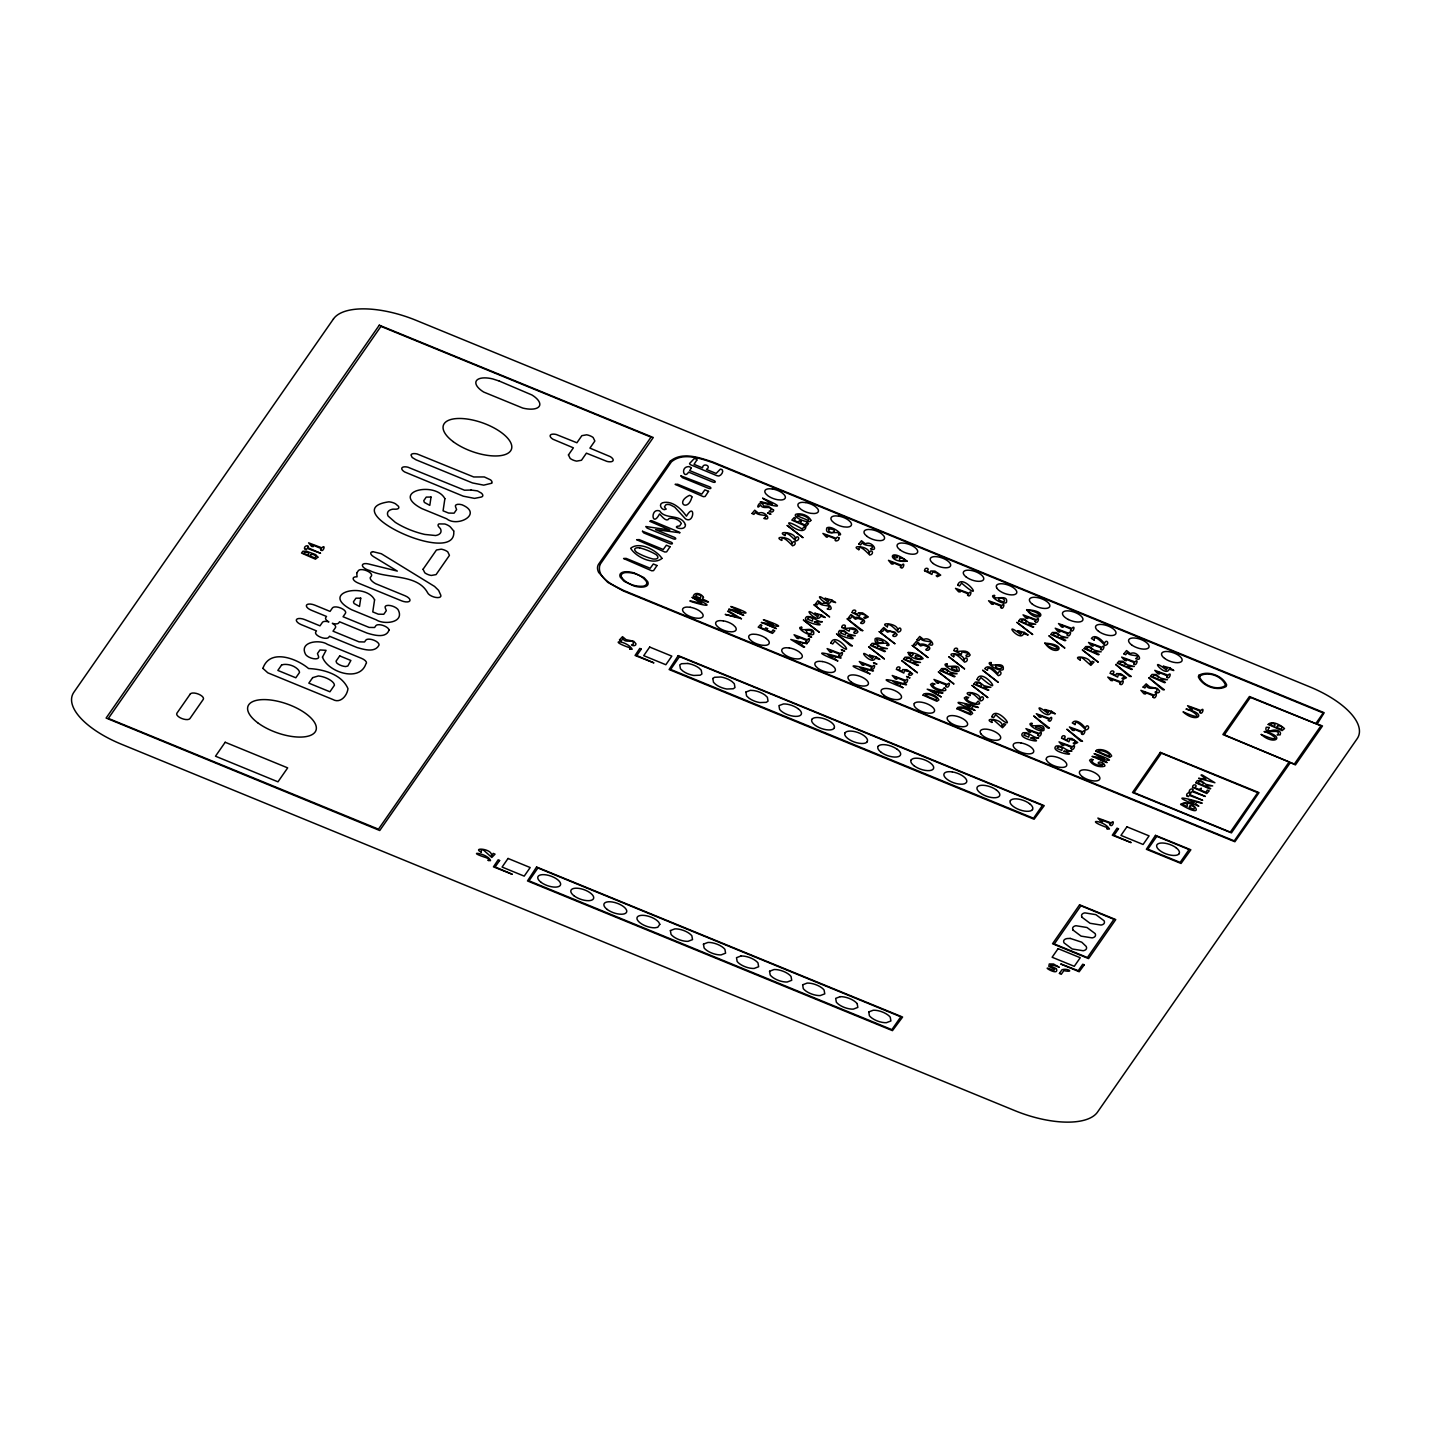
<?xml version="1.0" encoding="UTF-8"?>
<svg xmlns="http://www.w3.org/2000/svg" width="1431" height="1431" viewBox="0 0 1431 1431"><rect width="100%" height="100%" fill="white"/><g stroke="black" fill="none" stroke-linecap="round" stroke-linejoin="round"><path stroke-width="1.5" d="M741.025 955.962L736.5 957.697L737.162 961.507A12.02 5.08 19.5 0 0 754.119 968.465L758.645 966.73L757.983 962.902A12.02 5.08 19.5 0 0 741.008 955.997M840.212 996.638L835.686 998.373L836.348 1002.201A12.02 5.08 19.5 0 0 853.305 1009.141L857.831 1007.406L857.169 1003.578M1037.189 725.964L1042.394 728.093A3.578 1.52 19.5 0 1 1041.357 729.577L1036.151 727.449M687.9 663.447L681.478 663.716L679.761 664.932L680.423 668.76L682.712 670.924A12.02 5.08 19.5 0 0 693.767 675.468L700.206 675.199L701.905 673.983L701.244 670.155L698.972 667.991A12.02 5.08 19.5 0 0 687.882 663.483M633.933 572.829L643.968 577.587L647.653 581.576A14.865 6.279 19.5 0 1 641.124 587.139A14.775 6.243 19.5 0 1 634.058 586.03L624.041 581.272L620.339 577.265A14.865 6.279 19.5 0 1 626.867 571.702A14.775 6.243 19.5 0 1 634.005 572.901M900.063 549.915L897.988 547.966A10.822 4.579 19.5 0 1 901.458 542.993L904.714 543.225A10.822 4.579 19.5 0 1 914.695 547.304A10.768 4.543 19.5 0 1 914.642 554.083A10.768 4.543 19.5 0 1 900.117 549.933M866.989 536.357L864.932 534.407A10.822 4.579 19.5 0 1 868.384 529.434L871.64 529.667A10.822 4.579 19.5 0 1 881.603 533.745L883.643 535.695A10.822 4.579 19.5 0 1 880.19 540.668L876.953 540.435A10.822 4.579 19.5 0 1 866.971 536.357M766.283 638.476L768.34 640.426A10.822 4.579 19.5 0 1 764.887 645.399L761.632 645.166A10.822 4.579 19.5 0 1 751.651 641.088L749.629 639.138A10.822 4.579 19.5 0 1 753.064 634.166L756.337 634.398A10.822 4.579 19.5 0 1 766.283 638.476M1081.854 917.164L1090.028 923.281L1101.101 925.07A12.02 5.08 19.5 0 0 1104.088 920.759L1095.913 914.659L1084.841 912.871A12.02 5.08 19.5 0 0 1081.943 917.199M1072.928 930.007L1081.085 936.124L1092.175 937.895A12.02 5.08 19.5 0 0 1095.162 933.602L1086.988 927.503L1075.915 925.714A12.02 5.08 19.5 0 0 1073.017 930.043M621.626 577.444C626.349 583.955 635.221 586.799 643.038 586.209A13.434 5.688 19.5 0 0 646.365 581.415C641.66 574.886 632.77 572.042 624.971 572.633A13.434 5.688 19.5 0 0 621.609 577.426M1179.144 853.717A11.985 5.062 19.5 0 1 1171.077 855.219A11.985 5.062 19.5 0 1 1160.004 850.676A11.985 5.062 19.5 0 1 1156.999 844.684A11.985 5.062 19.5 0 1 1165.12 843.253A11.985 5.062 19.5 0 1 1176.193 847.796M1176.103 847.742A11.985 5.062 19.5 0 1 1179.055 853.735M1164.548 658.385A10.768 4.543 19.5 0 1 1161.883 653.001A10.768 4.543 19.5 0 1 1169.181 651.713A10.768 4.543 19.5 0 1 1181.201 657.741A10.768 4.543 19.5 0 1 1177.749 662.696A10.768 4.543 19.5 0 1 1164.619 658.403M1032.538 809.57A11.985 5.062 19.5 0 1 1024.453 811.073A11.985 5.062 19.5 0 1 1013.381 806.529A11.985 5.062 19.5 0 1 1010.375 800.537M1010.411 800.609A11.985 5.062 19.5 0 1 1018.496 799.106A11.985 5.062 19.5 0 1 1029.569 803.65M1029.479 803.596A11.985 5.062 19.5 0 1 1032.431 809.588M840.194 996.674A12.02 5.08 19.5 0 1 857.133 1003.632M1020.822 742.868A10.768 4.543 19.5 0 0 1013.524 744.174A10.768 4.543 19.5 0 0 1022.593 752.778A10.768 4.543 19.5 0 0 1033.737 750.792A10.768 4.543 19.5 0 0 1020.875 742.922M996.495 790.055A12.02 5.08 19.5 0 0 985.387 785.512A12.02 5.08 19.5 0 0 977.301 787.014A11.985 5.062 19.5 0 0 980.271 792.953A12.02 5.08 19.5 0 0 991.325 797.496A11.985 5.062 19.5 0 0 999.464 796.012A11.985 5.062 19.5 0 0 996.423 790.037M914.194 765.853A11.985 5.062 19.5 0 0 925.267 770.397A11.985 5.062 19.5 0 0 933.352 768.894A11.985 5.062 19.5 0 0 930.293 762.92A11.985 5.062 19.5 0 0 919.31 758.43A11.985 5.062 19.5 0 0 911.225 759.933M914.141 765.835A11.985 5.062 19.5 0 1 911.189 759.843M881.12 752.295A11.985 5.062 19.5 0 0 892.211 756.82A11.985 5.062 19.5 0 0 900.278 755.335A11.985 5.062 19.5 0 0 897.344 749.343M878.169 746.356A11.985 5.062 19.5 0 1 886.254 744.871A11.985 5.062 19.5 0 1 897.326 749.397M881.085 752.277A11.985 5.062 19.5 0 1 878.133 746.284M867.222 741.777A11.985 5.062 19.5 0 1 859.155 743.261A11.985 5.062 19.5 0 1 848.064 738.736A11.985 5.062 19.5 0 1 845.077 732.726M845.113 732.797A11.985 5.062 19.5 0 1 853.18 731.313A11.985 5.062 19.5 0 1 864.27 735.838A11.985 5.062 19.5 0 1 867.114 741.795M834.166 728.218A11.985 5.062 19.5 0 1 826.081 729.703A11.985 5.062 19.5 0 1 815.008 725.177A11.985 5.062 19.5 0 1 812.003 719.167M812.057 719.238A11.985 5.062 19.5 0 1 820.124 717.754A11.985 5.062 19.5 0 1 831.196 722.279A11.985 5.062 19.5 0 1 834.058 728.236M798.122 708.721A11.985 5.062 19.5 0 0 783.508 703.945L778.947 705.608L779.609 709.436A11.985 5.062 19.5 0 0 791.075 715.75A11.985 5.062 19.5 0 0 801.092 714.659A11.985 5.062 19.5 0 0 798.158 708.667M1035.99 727.395A3.578 1.52 19.5 0 1 1037.046 725.893M665.88 509.06C663.322 511.726 657.473 504.946 662.338 502.836C672.23 500.009 681.263 508.899 686.433 516.162C695.287 501.208 694.536 524.587 685.521 518.898L674.734 507.146L670.316 504.839A5.313 2.254 19.5 0 0 665.916 504.767L664.485 506.807L665.88 509.06M1038.602 737.806L1030.642 737.967C1049.853 744.531 1014.865 738.986 1023.129 732.726C1029.372 731.67 1032.681 738.056 1038.602 737.806M1071.712 751.06L1063.752 751.221C1082.873 757.732 1047.975 752.241 1056.239 745.962C1062.482 744.925 1065.773 751.311 1071.712 751.06M770.737 514.123L767.571 512.978L770.737 514.123M781.666 540.399C771.595 535.462 792.989 536.625 791.951 543.959C793.955 538.163 797.854 544.728 792.541 545.801C790.914 544.209 781.469 533.709 781.666 540.399M785.011 535.588C774.94 530.633 796.334 531.813 795.296 539.147C797.21 533.352 801.467 539.952 795.886 540.99C794.259 539.398 784.832 528.898 785.011 535.588M811.52 637.135L808.354 635.972L811.52 637.135M822.235 621.716L814.275 621.895C833.468 628.459 798.534 622.896 806.762 616.636C813.005 615.58 816.296 621.966 822.235 621.716M858.85 549.701C848.78 544.764 870.173 545.909 869.118 553.242C871.032 547.447 875.289 554.065 869.726 555.085C868.098 553.493 858.654 543.011 858.85 549.701M481.263 852.16C471.175 847.188 492.622 848.422 491.531 855.72L493.212 853.395L495.054 854.146L491.781 857.473L483.481 850.05A2.647 1.109 19.5 0 0 481.281 850.014L481.263 852.16M453.699 530.955C457.974 567.839 332.815 509.83 388.749 501.852A7.083 2.987 19.5 0 1 395.475 503.766L398.444 506.27A7.083 2.987 19.5 0 1 395.457 509.203L392.899 509.15A19.193 8.103 19.5 0 0 388.105 516.054L395.278 522.333A42.322 17.887 19.5 0 0 424.828 534.443L435.614 535.534A19.193 8.103 19.5 0 0 440.408 528.647L438.941 527.037A7.066 2.987 19.5 0 1 438.959 523.907L444.808 523.996A7.066 2.987 19.5 0 1 450.622 527.234L453.699 530.955M679.761 532.761L655.559 529.631L674.251 537.287A2.129 0.894 19.5 0 1 675.665 538.843A2.129 0.894 19.5 0 1 673.196 538.807L647.152 528.128L645.81 526.519L669.851 530.025L649.746 521.278L651.534 520.616L679.403 532.207A2.129 0.894 19.5 0 1 679.761 532.761M923.031 695.162L936.929 701.297L938.879 699.92C936.786 695.09 928.934 692.407 923.925 693.874L923.031 695.162M940.113 670.62L954.191 676.809L955.067 676.469L949.129 673.786L957.106 673.786L950.238 672.194L945.372 668.581L941.634 668.527L940.113 670.62M956.784 708.685L970.683 714.82L972.633 713.443C970.54 708.613 962.687 705.93 957.697 707.397L956.784 708.685M973.867 684.125L987.945 690.314L988.839 689.992L982.9 687.309L990.86 687.309L984.009 685.717L979.126 682.104L975.387 682.05L973.867 684.125M1195.708 782.721L1209.785 788.91L1210.68 788.588L1204.741 785.905L1212.701 785.905L1205.85 784.313L1200.967 780.7L1197.246 780.646L1195.708 782.721M1268.188 724.444L1282.087 730.597L1284.519 728.576C1281.085 725.338 1272.141 720.061 1268.188 724.444M841.786 627.458L849.155 631.16L849.817 628.674L854.647 629.783A2.594 1.091 19.5 0 1 855.917 631.178C850.712 632.484 856.293 635.185 857.956 631.84C854.951 624.971 847.528 629.658 843.986 627.887C848.333 625.132 841.661 623.201 841.786 627.458M852.16 612.54L859.53 616.224L860.192 613.738L865.04 614.865L866.292 616.242L863.805 617.548L864.932 618.496L868.349 616.922L862.571 612.879L858.457 612.754L857.509 614.418L854.361 612.969C858.707 610.196 852.035 608.282 852.16 612.54M1093.016 759.7L1091.62 760.845L1093.284 763.009A8.836 3.738 19.5 0 0 1099.419 765.531L1101.781 765.764L1102.836 764.243C1092.676 764.172 1101.87 758.484 1104.965 765.639L1104.589 766.247C1099.598 767.857 1091.692 765.066 1089.581 760.255L1091.298 759.038L1093.016 759.7M773.581 510.026C773.974 513.872 765.692 511.082 770.665 510.795C772.758 504.106 761.99 510.652 760.648 504.767C754.28 512.817 760.076 496.503 763.671 506.055L767.839 506.163L773.581 510.026M870.442 645.453L884.519 651.642L885.413 651.302L879.475 648.637L887.435 648.637L880.584 647.045L875.7 643.431L871.98 643.378L870.442 645.453M887.381 626.796C877.292 621.841 898.704 623.022 897.648 630.338C899.67 624.56 903.569 631.107 898.257 632.18C896.629 630.588 887.166 620.106 887.381 626.796M896.45 669.368L903.82 673.071L904.481 670.584L909.329 671.694A2.594 1.091 19.5 0 1 910.581 673.089C905.376 674.395 910.957 677.096 912.62 673.751L906.86 669.726L902.746 669.583L901.798 671.246L898.65 669.797C902.907 666.9 896.396 665.218 896.45 669.368M903.498 659.28L917.575 665.469L918.487 665.29L912.531 662.446L920.491 662.446L913.64 660.854L908.757 657.24L905.018 657.187L903.498 659.28M924.533 570.754L931.903 574.439L932.565 571.953L937.412 573.08L938.682 574.457L936.178 575.763L937.323 576.711L940.722 575.119L934.962 571.094L930.83 570.969L929.9 572.633L926.733 571.166C931.098 568.411 924.408 566.479 924.533 570.754M953.708 656.757C943.619 651.803 965.031 652.983 963.957 660.317C965.889 654.522 970.146 661.104 964.566 662.159C962.938 660.55 953.475 650.068 953.708 656.757M953.994 650.622L961.364 654.307L962.008 651.821L966.855 652.947A2.594 1.091 19.5 0 1 968.125 654.325C962.902 655.648 968.501 658.332 970.164 655.004C967.231 648.422 959.593 652.393 956.194 651.051C960.541 648.297 953.851 646.347 953.994 650.622M969.878 695.555C959.807 690.601 981.219 691.781 980.146 699.097C982.167 693.32 986.066 699.884 980.754 700.957C979.126 699.348 969.663 688.866 969.878 695.555M987.462 670.28L984.725 668.653C988.159 663.555 995.743 670.531 997.729 673.822C999.732 668.044 1003.65 674.609 998.337 675.682C996.709 674.073 987.247 663.59 987.462 670.28M991.862 722.422C981.755 717.486 1003.185 718.63 1002.111 725.964L1003.811 723.657L1005.653 724.408L1002.469 727.753L994.08 720.312A2.701 1.145 19.5 0 0 991.862 720.276L991.862 722.422M1061.569 738.181L1068.939 741.866L1069.601 739.38L1074.431 740.489L1075.701 741.884L1073.214 743.172L1074.341 744.12L1077.74 742.546L1071.98 738.521L1067.866 738.378L1066.918 740.042L1063.77 738.593C1067.991 735.82 1061.516 733.924 1061.569 738.181M1075.003 724.569L1072.266 722.941C1075.701 717.843 1083.285 724.819 1085.27 728.111C1087.184 722.333 1091.442 728.916 1085.879 729.971C1084.251 728.361 1074.788 717.879 1075.003 724.569M1080.226 660.049C1070.12 655.076 1091.585 656.292 1090.494 663.59L1092.175 661.283L1094.017 662.034L1090.833 665.379L1082.444 657.938A2.701 1.145 19.5 0 0 1080.226 657.902L1080.226 660.049M1094.125 640.068L1091.388 638.441C1094.804 633.343 1102.389 640.319 1104.374 643.61C1106.306 637.832 1110.563 644.415 1104.982 645.453C1103.355 643.861 1093.892 633.378 1094.125 640.068M1110.295 673.375L1117.665 677.078L1118.327 674.573L1123.174 675.7L1124.426 677.078L1121.94 678.383L1123.067 679.331L1126.483 677.757L1120.706 673.733L1116.591 673.59L1115.643 675.253L1112.495 673.804C1116.86 671.05 1110.17 669.118 1110.295 673.375M1180.647 804.401C1209.195 821.716 1192.041 796.673 1180.647 804.401M1192.524 787.3L1206.78 793.525L1209.213 790.842L1207.37 790.091L1205.814 792.219L1200.949 790.234L1201.307 788.213L1198.999 789.429L1194.742 787.676C1198.945 784.778 1192.417 783.168 1192.524 787.3M1198.713 778.375L1214.901 782.739L1202.183 774.958L1201.038 775.119L1205.868 779.126L1198.713 778.375M1059.012 967.159C1055.041 964.923 1043.593 963.85 1056.328 968.608C1060.103 977.999 1036.241 962.508 1053.592 970.522L1054.79 969.413L1048.816 966.301L1049.281 963.957L1053.538 964.011L1059.012 967.159M728.808 609.284L743.762 615.384L733.692 610.84C771.237 619.909 707.379 597.407 740.829 611.037L728.987 609.195M761.435 622.503L776.389 628.603L766.318 624.059C803.864 633.128 739.988 610.643 773.456 624.256L761.435 622.503M360.737 598.158L359.503 606.476L354.101 603.524L353.421 601.825L355.943 598.194L360.737 598.158M374.582 599.804L372.776 611.913L378.303 614.185L383.794 614.275L386.316 610.661L385.207 607.799A7.066 2.987 19.5 0 1 390.484 605.599A7.066 2.987 19.5 0 1 398.426 610.304C404.418 623.04 383.651 624.828 376.335 619.873L351.543 609.695C318.684 592.488 365.227 581.898 374.582 599.804M431.035 497.058L429.801 505.358L424.381 502.424L423.737 500.707L426.241 497.094L431.035 497.058M444.88 498.686L443.073 510.813L448.601 513.067L454.092 513.174L456.614 509.543L455.505 506.681A7.083 2.987 19.5 0 1 461.945 504.767C483.445 513.711 457.687 527.806 446.633 518.755L421.841 508.595C388.982 491.388 435.507 480.798 444.88 498.686M839.067 655.398C841.678 659.315 844.594 648.994 840.337 653.573L827.118 648.583L830.123 652.178L831.769 652.339L830.749 650.622L839.818 654.325L839.067 655.398M871.229 668.331C873.947 672.248 876.577 661.927 872.499 666.506L859.28 661.516L862.285 665.093L863.93 665.272L862.911 663.537L871.98 667.257L871.229 668.331M880.655 630.731L882.605 631.536L884.197 629.229L887.488 632.162L890.189 631.339L893.838 632.609A2.594 1.091 19.5 0 1 895.108 633.987C889.492 635.507 895.43 638.387 897.148 634.666L894.93 632.108L887.238 630.516L883.732 627.511L880.655 630.731M887.131 645.453C894.25 646.687 879.832 635.328 875.146 638.655C873.321 648.01 889.295 639.657 887.131 645.453M904.285 682.14C907.004 686.057 909.633 675.736 905.555 680.315L892.246 675.486L895.341 678.92L896.969 679.081L895.967 677.364L905.036 681.067L904.285 682.14M913.694 644.54L915.643 645.345L917.253 643.056L920.544 645.971L923.245 645.148L926.894 646.418A2.594 1.091 19.5 0 1 928.164 647.814C926.125 649.066 924.158 650.246 928.003 650.318C933.996 647.456 923.621 642.734 920.276 644.344L916.448 641.267L913.694 644.54M1048.351 720.348C1050.962 724.265 1053.735 713.962 1049.621 718.523L1036.294 713.693L1039.389 717.128L1041.035 717.307L1040.033 715.572L1049.084 719.292L1048.351 720.348M1070.531 630.212C1073.232 634.112 1076.04 623.827 1071.801 628.388L1058.493 623.558L1061.587 626.993L1063.233 627.154L1062.213 625.436L1071.282 629.139L1070.531 630.212M1081.442 733.602C1083.965 737.52 1087.023 727.198 1082.712 731.778L1069.404 726.948L1072.499 730.382L1074.144 730.543L1073.125 728.826L1082.194 732.547L1081.442 733.602M1133.692 663.751C1136.321 667.669 1139.076 657.348 1134.962 661.927L1121.654 657.097L1124.748 660.532L1126.394 660.693L1125.374 658.976L1134.443 662.696L1133.692 663.751M1109.919 824.739C1112.549 828.638 1115.304 818.335 1111.189 822.914L1097.881 818.067L1100.976 821.519L1102.621 821.68L1101.602 819.945L1110.671 823.666L1109.919 824.739M1166.802 677.006C1169.431 680.906 1172.186 670.602 1168.072 675.182L1154.763 670.352L1157.858 673.786L1159.504 673.947L1158.484 672.23L1167.553 675.951L1166.802 677.006M1269.279 727.467L1267.848 730.06A2.111 0.894 19.5 0 0 1270.406 731.116C1273.286 728.898 1282.534 730.204 1280.137 734.872L1277.15 734.908L1278.223 734.014C1279.725 727.681 1263.197 736.017 1266.238 727.234L1269.279 727.467M1059.423 973.42L1061.247 974.314L1063.841 970.665C1075.146 972.83 1067.562 967.857 1061.999 969.753L1059.423 973.42M900.421 567.159C903.068 571.13 905.805 560.737 901.691 565.334L888.472 560.326L891.477 563.939L893.123 564.1L892.103 562.365L901.172 566.086L900.421 567.159M917.056 639.729L918.863 640.641L920.598 638.244C921.797 643.002 936.178 639.729 928.844 644.522C937.269 648.064 930.168 635.883 923.639 639.514L919.722 636.455L917.056 639.729M957.715 585.1L959.521 585.995L961.614 583.097C988.034 606.279 962.169 571.13 957.715 585.1M945.927 686.254C948.485 690.243 951.615 679.85 947.179 684.429L933.96 679.439L936.965 683.034L938.611 683.213L937.609 681.478L946.66 685.199L945.927 686.254M967.553 595.01C970.182 598.981 972.937 588.588 968.823 593.185L955.497 588.338L958.591 591.79L960.237 591.951L959.235 590.216L968.286 593.937L967.553 595.01M977.033 679.51L978.84 680.423L980.933 677.525C1007.37 700.761 981.469 665.451 977.033 679.51M1000.591 607.388C1003.22 611.359 1005.796 600.984 1001.861 605.563L988.553 600.734L991.647 604.168L993.275 604.329L992.273 602.612L1001.342 606.315L1000.591 607.388M991.808 716.734L993.615 717.647L995.708 714.731C1021.823 737.716 996.459 702.979 991.808 716.734M1018.729 621L1032.806 627.243L1033.701 626.903L1027.762 624.22L1035.722 624.22L1028.871 622.646L1023.988 619.015L1020.249 618.979L1018.729 621M1035.078 621.537C1037.725 625.508 1040.462 615.115 1036.348 619.712L1023.04 614.865L1026.134 618.317L1027.78 618.478L1026.76 616.743L1035.829 620.464L1035.078 621.537M1050.837 634.505L1064.914 640.73L1065.791 640.39L1059.87 637.725L1067.83 637.725L1060.961 636.133L1056.096 632.52L1052.357 632.466L1050.837 634.505M1037.976 735.284C1040.641 739.255 1043.342 728.88 1039.228 733.459L1025.92 728.612L1029.014 732.064L1030.66 732.225L1029.658 730.49L1038.709 734.21L1037.976 735.284M1067.186 635.024C1069.833 638.995 1072.57 628.62 1068.456 633.2L1055.237 628.209L1058.242 631.804L1059.888 631.965L1058.868 630.248L1067.937 633.951L1067.186 635.024M1084.197 648.583L1098.275 654.808L1099.169 654.468L1093.23 651.803L1101.208 651.785L1094.339 650.211L1089.456 646.597L1085.735 646.544L1084.197 648.583M1071.068 748.538C1073.751 752.509 1076.595 742.134 1072.338 746.714L1059.029 741.866L1062.124 745.301L1063.77 745.479L1062.75 743.744L1071.819 747.465L1071.068 748.538M1100.564 649.102C1103.194 653.073 1105.948 642.68 1101.834 647.277L1088.526 642.447L1091.62 645.882L1093.248 646.043L1092.247 644.326L1101.298 648.028L1100.564 649.102M1095.806 751.203L1109.723 757.393L1111.672 755.997C1109.562 751.186 1101.727 748.502 1096.718 749.951L1095.806 751.203M1117.343 663.233L1131.42 669.475L1132.332 669.297L1126.376 666.452L1134.336 666.452L1127.485 664.86L1122.602 661.247L1118.863 661.194L1117.343 663.233M1123.872 653.842L1125.678 654.754L1127.413 652.357C1128.576 657.097 1143.011 653.878 1135.659 658.636C1144.085 662.177 1137.001 649.996 1130.454 653.627L1126.537 650.568L1123.872 653.842M1119.811 683.732C1122.476 687.703 1125.321 677.328 1121.081 681.907L1107.755 677.078L1110.85 680.512L1112.495 680.691L1111.493 678.956L1120.545 682.676L1119.811 683.732M1107.075 828.817L1109.419 829.014C1104.392 819.999 1082.015 818.604 1107.29 827.619L1107.075 828.817M1143.083 687.077L1144.889 687.989L1146.625 685.592C1148.002 691.423 1158.734 684.93 1156.659 691.602C1151.776 691.871 1159.665 694.661 1159.593 691.012L1157.357 688.454L1149.665 686.862L1146.177 683.857L1143.083 687.077M1150.452 676.487L1164.53 682.712L1165.406 682.39L1159.486 679.707L1167.446 679.707L1160.577 678.115L1155.711 674.502L1151.973 674.448L1150.452 676.487M1152.921 696.986C1155.586 700.957 1158.43 690.583 1154.191 695.162L1140.865 690.332L1143.959 693.767L1145.605 693.946L1144.603 692.21L1153.654 695.913L1152.921 696.986M1199.625 712.334C1202.255 716.305 1205.009 705.93 1200.895 710.509L1187.569 705.68L1190.664 709.114L1192.309 709.275L1191.308 707.558L1200.359 711.279L1199.625 712.334M1186.675 795.69L1188.231 796.638L1189.358 795.421L1202.666 800.305L1189.894 794.652C1192.524 791.737 1185.637 792.309 1186.675 795.69M1189.34 791.826L1190.914 792.792L1192.041 791.576L1205.349 796.459L1192.56 790.806C1195.082 787.837 1188.446 788.499 1189.34 791.826M1092.175 756.48L1107.129 762.58L1097.058 758.036C1134.819 767.213 1070.603 744.46 1104.195 758.233L1092.354 756.391M661.981 558.394C653.663 565.674 635.793 556.963 630.66 548.288C639.174 541.133 656.525 550.005 661.981 558.394M685.413 524.694C685.878 532.117 669.708 526.536 679.6 526L681.353 523.46C679.296 519.507 673.411 517.646 669.136 518.451C666.524 523.263 661.086 515.178 659.53 513.962C651.892 528.611 649.853 507.361 659.763 510.974C665.075 519.9 681.12 513.443 685.413 524.694M806.029 641.589C808.694 645.542 811.538 635.167 807.299 639.764L794.062 634.756L797.085 638.351L798.713 638.53L797.711 636.795L806.762 640.516L806.029 641.589M815.437 603.989L817.244 604.884L818.979 602.487C820.285 607.245 834.631 604.007 827.19 608.926C836.08 611.967 828.155 600.269 822.02 603.775L817.888 600.716L815.437 603.989M838.924 537.859C840.104 541.294 833.039 542.063 835.686 539.04L826.617 535.319L827.619 537.036L826.295 537.036L822.897 533.441L836.205 538.271L837.35 537.054L838.924 537.859M830.91 643.074L832.717 643.986L834.81 641.088C861.247 664.324 835.328 628.996 830.91 643.074M848.494 617.798L850.3 618.711L852.035 616.314L855.327 619.229L858.028 618.407L861.677 619.677A2.594 1.091 19.5 0 1 862.947 621.054C860.907 622.324 858.958 623.505 862.786 623.576C868.778 620.696 858.403 615.974 855.076 617.584L850.944 614.543L848.494 617.798M656.99 565.513L653.573 570.629L651.803 570.808L623.576 558.501L626.116 558.394L650.193 568.268L653.323 563.993L656.99 565.513M670.048 546.731L666.631 551.847L664.86 552.026L636.634 539.72L639.174 539.612L663.251 549.486L666.381 545.229L670.048 546.731M691.209 468.17L689.67 470.602L713.747 480.476A2.129 0.894 19.5 0 1 715.178 482.032A2.129 0.894 19.5 0 1 712.692 481.997L688.615 472.123C683.857 479.743 680.154 466.792 688.687 466.613A2.218 0.93 19.5 0 1 690.636 467.418L691.209 468.17M696.897 459.977L694.017 464.342L702.514 467.83C702.746 462.302 712.191 466.005 706.413 469.44L716.144 473.428L720.401 469.1A2.218 0.93 19.5 0 1 722.351 469.905C723.997 471.926 720.026 477.525 717.038 475.736L690.1 464.556L689.581 463.501L694.375 458.439A2.218 0.93 19.5 0 1 696.325 459.226L696.897 459.977M691.924 496.915C688.204 512.441 674.627 502.585 689.402 495.376A2.218 0.93 19.5 0 1 691.352 496.163L691.924 496.915M708.542 491.352L705.125 496.485L703.354 496.664L675.128 484.358L677.668 484.25L701.745 494.124L704.875 489.849L708.542 491.352M322.476 657.133C327.788 672.087 359.539 682.676 365.871 663.93A7.066 2.987 19.5 0 0 361.524 658.349L327.431 644.361C320.222 639.281 299.186 641.41 305.34 653.931A7.066 2.987 19.5 0 0 313.282 658.636A7.066 2.987 19.5 0 0 318.558 656.435L317.449 653.573L319.954 649.96L326.089 650.318L322.476 657.133M767.571 628.603L766.622 630.069L771.488 632.073L773.044 629.926L774.851 630.838L772.472 633.378L758.18 627.172L760.594 624.578L761.864 625.347L760.433 627.529L764.673 629.264L765.728 627.851L767.571 628.603M801.199 521.528L800.269 522.995L805.134 524.98L806.69 522.852L808.515 523.603L806.1 526.304L791.826 520.097L794.241 517.503L795.511 518.272L794.062 520.455L798.319 522.19L799.374 520.777L801.199 521.528M262.91 668.384L267.812 672.82L332.904 699.509C340.238 703.784 347.196 695.806 347.966 688.615C341.615 674.126 323.173 669.225 308.577 668.527C296.861 658.546 269.779 648.1 262.91 668.384M356.73 573.008L357.052 576.836A7.083 2.987 19.5 0 0 353.171 578.84A7.083 2.987 19.5 0 0 358.144 583.025L401.521 600.805A7.066 2.987 19.5 0 0 409.785 600.948A7.066 2.987 19.5 0 0 405.045 595.761L375.584 583.669A11.215 4.74 19.5 0 1 370.164 577.748L371.434 575.942A7.066 2.987 19.5 0 0 366.676 570.736A7.066 2.987 19.5 0 0 358.412 570.593L356.73 573.008M389.089 630.016C386.03 638.816 373.598 635.042 367.123 633.11L339.541 621.787L338.789 622.879A7.083 2.987 19.5 0 1 334.013 623.737L332.314 623.308L333.709 624.166A7.066 2.987 19.5 0 1 335.426 627.69L333.012 631.178L359.056 641.857L364.547 641.964L365.817 640.14A7.066 2.987 19.5 0 1 374.081 640.283A7.066 2.987 19.5 0 1 378.821 645.488C374.6 652.983 363.528 649.37 357.088 647.545L329.506 636.24L328.736 637.314A7.066 2.987 19.5 0 1 320.472 637.171A7.066 2.987 19.5 0 1 315.732 631.983L316.484 630.892L301.297 624.667A7.066 2.987 19.5 0 1 296.539 619.48A7.066 2.987 19.5 0 1 304.803 619.623L319.989 625.848L322.422 622.36A7.066 2.987 19.5 0 1 327.198 621.501L328.897 621.913L327.502 621.054A7.083 2.987 19.5 0 1 325.767 617.53L326.518 616.457L311.332 610.232A7.066 2.987 19.5 0 1 306.592 605.027A7.066 2.987 19.5 0 1 314.856 605.17L330.042 611.395L332.475 607.907A7.066 2.987 19.5 0 1 340.739 608.05A7.066 2.987 19.5 0 1 345.479 613.255L343.064 616.743L369.109 627.422L374.6 627.511L375.852 625.705A7.083 2.987 19.5 0 1 382.971 625.419A7.083 2.987 19.5 0 1 389.089 630.016M423.057 569.27L424.792 572.794A7.012 2.969 19.5 0 0 431.303 575.459L436.079 574.6L449.459 555.353L447.742 551.829A7.012 2.969 19.5 0 0 441.231 549.164L436.455 550.005L423.057 569.27M568.447 454.933L570.182 458.457A7.119 3.005 19.5 0 0 576.693 461.122L581.469 460.263L586.406 453.162L607.03 461.426A7.083 2.987 19.5 0 0 612.969 460.8A7.083 2.987 19.5 0 0 610.322 456.668L589.93 448.118L594.867 441.016L593.132 437.492A7.119 3.005 19.5 0 0 586.621 434.809L581.845 435.668L576.908 442.769L556.283 434.505A7.083 2.987 19.5 0 0 550.363 435.131A7.083 2.987 19.5 0 0 552.992 439.263L573.384 447.831L568.447 454.933M712.817 678.491L713.497 682.319L715.768 684.483A12.02 5.08 19.5 0 0 726.841 689.027L733.262 688.776L734.979 687.542L734.3 683.714L732.028 681.55A12.02 5.08 19.5 0 0 720.956 677.006L714.534 677.274L712.817 678.491M745.891 692.049L746.553 695.877L748.824 698.042A12.02 5.08 19.5 0 0 759.897 702.585L766.318 702.335L768.036 701.101L767.374 697.273L765.084 695.108A12.02 5.08 19.5 0 0 754.012 690.601L750.416 690.314L745.891 692.049M320.58 549.665C323.138 553.636 326.268 543.261 321.85 547.84L308.613 542.85L311.636 546.445L313.264 546.606L312.262 544.889L321.331 548.61L320.58 549.665M488.221 860.478L490.529 860.657C487.935 852.912 463.072 850.354 486.397 857.741A3.381 1.431 19.5 0 1 488.508 860.067L488.221 860.478M659.816 924.319L657.759 927.288L654.933 927.789A12.02 5.08 19.5 0 1 638.62 921.564A12.02 5.08 19.5 0 1 642.966 915.321A12.02 5.08 19.5 0 1 658.779 922.262L659.816 924.319M670.37 930.579L671.05 934.389A12.02 5.08 19.5 0 0 687.989 941.348L692.532 939.612L691.853 935.785A12.02 5.08 19.5 0 0 674.877 928.88L670.37 930.579M703.444 944.138L704.106 947.948A12.02 5.08 19.5 0 0 721.045 954.906L725.589 953.171L724.927 949.343A12.02 5.08 19.5 0 0 707.951 942.439L703.444 944.138M769.556 971.255L770.236 975.066A12.02 5.08 19.5 0 0 787.175 982.024L791.719 980.289L791.039 976.461A12.02 5.08 19.5 0 0 774.099 969.52L769.556 971.255M802.63 984.814L803.292 988.642A12.02 5.08 19.5 0 0 820.231 995.582L824.775 993.847L824.095 990.019A12.02 5.08 19.5 0 0 807.156 983.079L802.63 984.814M868.742 1011.932L869.422 1015.76A12.02 5.08 19.5 0 0 886.361 1022.7L890.905 1020.965L890.225 1017.155A12.02 5.08 19.5 0 0 873.25 1010.232L868.742 1011.932M304.553 548.663L306.109 549.611L307.254 548.395L320.562 553.278L307.772 547.644C310.402 544.71 303.533 545.283 304.553 548.663M619.516 639.89L621.322 640.802L623.057 638.405C624.417 644.29 635.185 637.743 633.092 644.415C628.191 644.683 636.097 647.474 636.008 643.825L633.79 641.267L626.098 639.675L622.503 636.67L619.516 639.89M629.855 649.084L632.162 649.263C627.1 640.158 604.705 639.102 630.051 647.885L629.855 649.084M752.08 513.479L753.869 514.391L755.622 511.994C756.927 516.752 771.255 513.496 763.814 518.433C772.704 521.456 764.798 509.776 758.645 513.264L754.727 510.205L752.08 513.479M805.671 527.699C802.183 539.04 771.613 511.064 802.29 529.076L803.846 526.948L805.671 527.699M801.7 627.261C799.303 633.396 815.402 624.739 813.667 634.201C809.284 637.51 794.33 626.438 801.7 627.261M821.412 614.936L825.258 617.512L820.625 616.189C817.083 625.258 798.373 601.592 817.62 616.886L818.657 615.384L814.65 613.166L821.412 614.936M838.62 534.8C845.757 536.303 831.447 524.658 826.796 527.914C824.149 537.233 840.945 529.094 838.62 534.8M831.787 600L835.632 602.594L831 601.253C827.44 610.339 808.944 586.728 827.994 601.968L829.05 600.465L825.025 598.247L831.787 600M858.815 544.013L860.621 544.925L862.356 542.51C863.662 547.268 878.008 544.03 870.549 548.949C879.457 551.99 871.533 540.31 865.397 543.798L861.48 540.739L858.815 544.013M1183.169 711.994C1196.584 723.961 1208.819 713.765 1185.995 709.078C1194.026 710.545 1207.317 722.78 1183.348 711.923M1261.23 734.461C1274.627 746.427 1286.863 736.214 1264.056 731.545C1272.213 733.316 1285.521 744.961 1261.23 734.461M876.094 656.847L879.922 659.423L875.289 658.099C871.783 667.204 852.876 643.413 872.284 658.797L873.339 657.294L869.315 655.076L876.094 656.847M947.107 664.002C944.603 669.905 960.934 661.641 959.092 670.924C954.62 674.162 939.577 662.947 947.107 664.002M991.254 662.589C988.857 668.724 1004.973 660.067 1003.22 669.529C998.784 672.749 983.705 661.551 991.254 662.589M1024.381 632.448L1028.191 635.024L1023.576 633.7C1020.07 642.805 1001.163 619.015 1020.571 634.398L1021.609 632.896L1017.602 630.677L1024.381 632.448M1031.966 723.37C1029.569 729.506 1045.685 720.848 1043.932 730.293C1039.568 733.62 1024.596 722.53 1031.966 723.37M806.977 643.592L802.737 643.056L801.432 644.916L804.633 646.937L803.775 647.295L790.806 639.46L806.977 643.592M841.392 649.781L844.558 651.105L841.392 649.781M873.554 662.714L876.72 664.038L873.554 662.714M906.61 676.541L909.776 677.847L906.61 676.541M1198.802 675.325L1198.355 676.899C1202.398 686.218 1217.334 691.674 1226.188 686.469L1226.653 684.894C1222.611 675.575 1207.675 670.119 1198.802 675.325M1200.126 675.826L1199.697 677.239C1203.31 685.717 1216.815 690.601 1224.864 685.968L1225.294 684.555C1221.68 676.076 1208.175 671.193 1200.126 675.826M600 564.565C595.815 578.16 614.203 585.637 623.701 590.466L1234.255 840.873L1289.098 762.008L1222.879 734.532L1249.424 696.521L1315.805 723.585L1323.192 712.978L712.62 462.571C700.045 458.421 682.909 452.071 671.407 461.873L600 564.565M852.196 645.792L850.425 645.614L836.509 633.897L852.196 645.792M862.732 630.624L860.979 630.445L847.045 618.729L862.732 630.624M868.671 646.83L884.304 658.868L868.671 646.83M879.224 631.661L894.84 643.7L879.224 631.661M901.727 660.639L917.36 672.677L901.727 660.639M912.263 645.47L927.896 657.509L912.263 645.47M938.342 671.98L953.958 684.018L938.503 671.89M948.878 656.811L964.512 668.849L948.878 656.811M972.096 685.503L987.73 697.541L972.096 685.503M982.632 670.334L998.266 682.372L982.811 670.245M1016.958 622.413L1032.592 634.47L1016.958 622.413M1049.066 635.919L1064.7 647.957L1049.066 635.919M1082.426 649.996L1098.06 662.034L1082.426 649.996M787.229 525.535L802.863 537.573L787.229 525.535M803.453 620.07L819.087 632.126L803.453 620.07M814.006 604.919L829.64 616.958L814.167 604.812M934.801 684.054L932.547 685.038L934.228 687.184A8.836 3.738 19.5 0 0 940.364 689.706C944.192 691.584 943.601 684.268 945.909 689.814L945.533 690.422C940.543 692.032 932.636 689.241 930.526 684.429L932.404 683.195L934.801 684.054M968.554 697.559L966.319 698.543L967.982 700.707A8.836 3.738 19.5 0 0 974.117 703.229C977.928 705.072 977.248 697.738 979.663 703.337L979.287 703.945C974.296 705.555 966.39 702.764 964.279 697.952L966.158 696.718L968.554 697.559M1051.517 711.279L1055.345 713.854L1050.73 712.531C1047.206 721.635 1028.281 697.881 1047.725 713.228L1048.762 711.726L1044.755 709.508L1051.517 711.279M1169.986 667.937L1173.814 670.513L1169.181 669.189C1165.675 678.294 1146.732 654.522 1166.193 669.887L1167.231 668.384L1163.224 666.166L1169.986 667.937M837.725 660.925C792.685 642.769 859.691 662.714 835.793 656.883L834.488 658.743L837.725 660.925M869.887 673.858C822.753 655.309 892.747 675.826 867.955 669.797L866.649 671.658L869.887 673.858M902.925 687.667C855.792 669.118 925.803 689.653 900.993 683.624L899.705 685.485L902.925 687.667M941.043 696.843L927.181 689.187L942.993 692.962L939.13 692.783L937.824 694.643L941.043 696.843M974.815 710.366C927.699 691.817 997.675 712.352 972.883 706.306L971.577 708.166L974.815 710.366M1198.659 806.082C1151.526 787.515 1221.573 808.068 1196.727 802.022L1195.44 803.882L1198.659 806.082M692.21 597.425L701.905 603.632C662.249 593.489 736.876 616.403 692.21 597.425M762.669 498.256L772.346 504.481C732.851 494.375 807.227 517.199 762.669 498.256M741.419 618.729L725.231 614.418L737.323 617.155L727.61 611.252L728.451 610.894L741.419 618.729M994.581 595.475C992.041 601.521 1008.891 593.06 1006.422 602.523C1002.004 605.546 987.247 594.634 994.581 595.475M810.858 520.258C810.125 525.016 791.504 516.859 795.94 514.212C800.913 512.745 808.783 515.428 810.858 520.258M1084.304 964.78L1079.171 971.756L1060.711 963.957L1078.258 970.683L1082.712 964.261L1084.304 964.78M317.879 557.16L315.446 559.181L301.512 553.064L302.907 551.203L306.628 551.257L315.643 554.62L317.879 557.16M703.462 597.425L702.371 599.017C719.793 606.529 694.59 598.247 693.337 596.029C694.679 591.253 702.174 593.954 703.462 597.425M678.222 655.613L669.118 669.547L1034.094 819.248L1044.236 805.653L678.222 655.613M536.589 867.007L527.484 880.941L892.461 1030.642L902.603 1017.047L536.589 867.007M839.639 630.534C832.091 636.849 866.381 642.197 847.313 635.704L855.273 635.704L848.422 634.112L843.896 630.588L839.639 630.534M1155.479 835.364L1146.356 849.281L1181.058 863.465L1190.86 849.799L1155.479 835.364M333.459 318.934L73.875 692.246A70.727 29.89 19.5 0 0 121.385 744.209L1014.883 1110.653A70.727 29.89 19.5 0 0 1097.541 1112.066L1357.125 738.754A70.727 29.89 19.5 0 0 1309.615 686.791L416.117 320.347A70.727 29.89 19.5 0 0 333.459 318.934M379.287 325.177L106.109 718.058L379.752 830.517L653.287 437.51L379.287 325.177M380.95 326.375L108.362 718.416L378.464 829.175L651.033 437.153L380.95 326.375M190.287 693.999L176.889 713.246A7.066 2.987 19.5 0 0 181.648 718.451A7.066 2.987 19.5 0 0 189.912 718.595L203.291 699.33A7.066 2.987 19.5 0 0 198.551 694.142A7.066 2.987 19.5 0 0 190.287 693.999M304.606 552.205L303.748 553.421L308.005 555.156L308.846 553.94A2.647 1.127 19.5 0 0 307.576 552.563L305.787 552.044A2.647 1.109 19.5 0 0 304.606 552.205M310.813 554.709L309.955 555.961L314.82 557.965L315.84 556.498A2.647 1.127 19.5 0 0 314.57 555.121A2.826 1.198 19.5 0 0 312.155 554.352L310.813 554.709M225.186 742.26L215.491 756.212L277.972 781.827L287.667 767.875L225.186 742.26M281.531 665.129L277.847 670.423L295.823 677.793L299.508 672.498A11.233 4.74 19.5 0 0 294.088 666.578A8.836 3.738 19.5 0 0 286.558 664.449A11.233 4.74 19.5 0 0 281.531 665.129M312.656 677.65L308.828 683.142L329.917 691.781L334.425 685.27A11.233 4.74 19.5 0 0 329.005 679.349A12.503 5.277 19.5 0 0 318.38 675.951L312.656 677.65M339.719 655.899L336.035 661.194L336.696 662.911A7.513 3.166 19.5 0 0 345.587 666.56L347.822 666.023L350.881 660.478L339.719 655.899M670.137 461.301L598.677 564.082A36.669 15.491 19.5 0 0 598.677 572.454L607.692 582.31L623.308 590.949L1234.899 841.75L1290.351 762.616L1295.431 764.923L1322.494 725.946L1317.146 724.05L1324.194 712.727L712.853 462.016C699.795 457.723 682.068 451.176 670.137 461.301M642.501 531.259L643.807 532.94L669.851 543.619A2.129 0.894 19.5 0 0 672.32 543.673A2.129 0.894 19.5 0 0 670.906 542.099L642.501 531.259M680.995 475.897L682.301 477.578L708.345 488.257A2.129 0.894 19.5 0 0 710.813 488.293A2.129 0.894 19.5 0 0 709.4 486.737L680.995 475.897M641.249 649.119L636.777 655.541L653.913 662.893L635.06 655.47L639.8 648.386L641.249 649.119M499.616 860.514L495.144 866.936L512.28 874.287L493.427 866.864L498.167 859.798L499.616 860.514M649.692 647.062L643.717 655.666L665.844 664.735L671.819 656.131L649.692 647.062M508.059 858.457L502.084 867.061L524.211 876.13L530.185 867.544L508.059 858.457M696.557 594.759L695.555 596.208L700.421 598.212L700.94 595.904A2.844 1.198 19.5 0 0 697.756 594.598L696.557 594.759M679.546 656.579L670.62 669.422L1033.522 818.246L1042.448 805.403L679.546 656.579M537.913 867.973L528.987 880.816L891.889 1029.64L900.815 1016.815L537.913 867.973M797.765 515.124L797.246 515.875L808.3 520.419L808.748 518.863L807.173 517.503A8.658 3.667 19.5 0 0 801.038 514.981L797.765 515.124M828.495 528.915C829.05 536.965 841.339 529.112 828.495 528.915M808.461 617.637L807.442 619.086L812.307 621.09L812.826 618.782A2.844 1.198 19.5 0 0 809.642 617.476L808.461 617.637M806.225 630.016C806.78 638.065 819.051 630.23 806.225 630.016M800.609 642.519L799.661 643.861L794.903 641.034L800.609 642.519M841.517 631.447L840.498 632.913L845.363 634.899L845.882 632.609A2.862 1.216 19.5 0 0 842.698 631.286L841.517 631.447M893.999 555.961L894.715 558.144L897.631 557.446A2.647 1.127 19.5 0 0 896.361 556.069L893.999 555.961M899.58 558.251C897.988 563.295 910.349 560.755 901.78 558.287A2.647 1.127 19.5 0 0 899.58 558.251M833.665 656.328L832.717 657.688L827.959 654.861L833.665 656.328M907.093 561.167C887.095 563.385 887.828 546.034 907.093 561.167M873.661 644.379L872.66 645.828L877.525 647.832L878.044 645.524A2.862 1.216 19.5 0 0 874.86 644.218L873.661 644.379M877.006 639.568C875.396 642 881.836 644.379 883.124 642.072A2.594 1.091 19.5 0 0 881.854 640.694L877.006 639.568M865.827 669.261L864.879 670.62L860.12 667.794L865.827 669.261M908.202 652.464C907.862 656.918 919.418 661.444 923.174 658.582C919.829 654.611 913.372 652.357 908.202 652.464M906.717 658.188L905.716 659.655L910.581 661.641L911.1 659.351A2.862 1.216 19.5 0 0 907.916 658.045L906.717 658.188M910.062 653.377C909.4 658.725 917.521 652.84 910.062 653.377M915.643 655.666L915.107 656.453A2.647 1.127 19.5 0 0 916.377 657.831L919.4 658.868L921.135 657.92A2.594 1.091 19.5 0 0 919.865 656.543L915.643 655.666M898.865 683.07L897.935 684.429L893.177 681.603L898.865 683.07M925.768 694.786L925.249 695.538L936.303 700.081L936.75 698.543L935.176 697.165A8.64 3.649 19.5 0 0 929.041 694.643L925.768 694.786M943.333 669.529L942.313 670.996L947.179 672.981L947.716 670.692A2.808 1.181 19.5 0 0 944.532 669.386L943.333 669.529M951.633 666.757L951.597 668.384L954.996 669.994A2.594 1.091 19.5 0 0 957.196 670.048L956.48 667.866L951.633 666.757M999.106 598.23L998.57 599.017A2.701 1.145 19.5 0 0 999.84 600.412C1006.816 604.812 1005.438 596.709 999.106 598.23M937.001 692.246L936.053 693.606L931.295 690.779L937.001 692.246M1026.617 609.678C1037.708 625.329 1052.053 611.037 1026.617 609.678M959.539 708.309L959.003 709.06L970.075 713.604L970.504 712.048L968.93 710.688A8.64 3.649 19.5 0 0 962.813 708.166L959.539 708.309M977.087 683.052L976.067 684.519L980.951 686.504L981.469 684.215A2.808 1.181 19.5 0 0 978.285 682.909L977.087 683.052M1021.949 619.981L1020.947 621.43L1025.812 623.433L1026.331 621.126A2.862 1.216 19.5 0 0 1023.147 619.82L1021.949 619.981M1028.478 610.59L1029.64 612.343A11.412 4.83 19.5 0 0 1037.01 615.366L1039.55 615.115L1038.19 613.666A11.663 4.919 19.5 0 0 1030.821 610.643L1028.478 610.59M995.779 665.343C994.151 667.776 1000.591 670.173 1001.879 667.848A2.594 1.091 19.5 0 0 1000.609 666.47L995.779 665.343M970.755 705.769L969.807 707.111L965.049 704.302L970.755 705.769M1044.827 643.145C1055.917 658.815 1070.263 644.505 1044.827 643.145M1046.687 644.057L1047.85 645.81A11.663 4.919 19.5 0 0 1055.219 648.833L1057.759 648.601L1056.4 647.152A11.412 4.83 19.5 0 0 1049.03 644.129L1046.687 644.057M1054.057 633.468L1053.037 634.917L1057.92 636.92L1058.439 634.613A2.862 1.216 19.5 0 0 1055.255 633.307L1054.057 633.468M1024.829 733.709L1023.827 735.176L1028.692 737.162L1029.211 734.872A2.862 1.216 19.5 0 0 1026.027 733.566L1024.829 733.709M1087.435 647.545L1086.415 648.994L1091.281 650.998L1091.817 648.69A2.862 1.216 19.5 0 0 1088.615 647.384L1087.435 647.545M1057.938 746.964L1056.937 748.431L1061.802 750.416L1062.321 748.127A2.862 1.216 19.5 0 0 1059.137 746.821L1057.938 746.964M1120.562 662.195L1119.561 663.644L1124.426 665.648L1125.428 664.199A2.594 1.091 19.5 0 0 1124.176 662.803A2.862 1.216 19.5 0 0 1121.761 662.052L1120.562 662.195M1098.561 750.864L1098.024 751.633L1109.097 756.158L1109.526 754.62L1107.97 753.243A8.836 3.738 19.5 0 0 1101.834 750.738L1098.561 750.864M1153.672 675.45L1152.653 676.899L1157.536 678.902L1158.538 677.453A2.594 1.091 19.5 0 0 1157.285 676.058A2.862 1.216 19.5 0 0 1154.871 675.289L1153.672 675.45M1160.308 752.366L1132.511 792.488L1231.447 832.896L1259.03 792.613L1160.308 752.366M1161.4 753.171L1133.996 792.595L1230.32 832.109L1257.724 792.685L1161.4 753.171M1118.487 828.853L1114.016 835.275L1131.134 842.626L1112.298 835.221L1117.056 828.138L1118.487 828.853M1126.93 826.814L1120.956 835.4L1143.083 844.469L1149.075 835.883L1126.93 826.814M1079.582 904.803L1052.536 943.745L1088.58 958.591L1115.751 919.578L1079.582 904.803M1080.906 905.769L1054.325 943.977L1087.399 957.536L1113.962 919.328L1080.906 905.769M1058.117 948.646L1052.125 957.25L1074.27 966.319L1080.244 957.733L1058.117 948.646M1250.372 697.398L1224.364 734.819L1294.34 764.082L1320.956 725.803L1250.372 697.398M1156.785 836.33L1147.859 849.155L1180.146 862.392L1189.072 849.567L1156.785 836.33M1183.705 803.56L1182.865 804.777L1187.122 806.512L1187.462 804.455A2.111 0.894 19.5 0 0 1184.904 803.399L1183.705 803.56M1198.945 781.648L1197.926 783.115L1202.791 785.1L1203.328 782.811A2.862 1.216 19.5 0 0 1200.126 781.487L1198.945 781.648M1189.93 806.082L1189.072 807.317L1193.919 809.302L1194.456 807.012A2.862 1.216 19.5 0 0 1191.254 805.707L1189.93 806.082M1194.599 801.467L1193.669 802.827L1188.893 800.001L1194.599 801.467M1271.247 723.603L1270.388 724.819L1274.645 726.572L1275.003 724.515A2.111 0.894 19.5 0 0 1272.445 723.46L1271.247 723.603M1277.472 726.125L1276.613 727.377L1281.46 729.363L1281.979 727.073A2.808 1.181 19.5 0 0 1278.795 725.767L1277.472 726.125M1033.898 716.09L1047.653 727.896L1049.406 728.075L1033.898 716.09M1115.733 664.539L1129.488 676.362L1131.259 676.541L1115.733 664.539M1067.007 729.345L1080.763 741.151L1082.516 741.33L1067.007 729.345M1148.843 677.793L1162.598 689.617L1164.351 689.796L1148.843 677.793M491.566 483.267L483.732 485.145L472.498 482.945L415.956 459.78L412.182 457.473L411.001 455.058A7.066 2.987 19.5 0 1 417.137 453.967L473.715 476.97L484.322 476.952L490.583 479.886A7.066 2.987 19.5 0 1 491.566 483.267M372.686 551.633L371.344 552.151A7.066 2.987 19.5 0 0 373.634 556.695L397.317 571.094L368.572 563.975A7.066 2.987 19.5 0 0 362.383 565.585A7.066 2.987 19.5 0 0 369.627 570.522C386.871 579.251 416.993 573.366 427.583 592.684A7.066 2.987 19.5 0 0 435.525 597.389A7.066 2.987 19.5 0 0 440.784 595.189L438.601 590.359L434.541 586.424L381.308 553.725L372.686 551.633M471.049 490.046L464.503 490.207L407.924 467.204A7.066 2.987 19.5 0 0 401.986 467.812A7.066 2.987 19.5 0 0 404.615 471.944L463.286 496.181L474.52 498.382L481.12 497.094A7.066 2.987 19.5 0 0 481.388 493.123L477.453 490.887L471.049 490.046M1070.245 938.414L1066.989 938.557A12.02 5.08 19.5 0 0 1064.002 942.85L1072.159 948.968L1083.231 950.739A12.02 5.08 19.5 0 0 1086.218 946.446L1081.747 942.188L1070.245 938.414M639.55 547.805L637.171 547.769A7.155 3.023 19.5 0 0 635.114 550.72L636.473 552.223A27.779 11.734 19.5 0 0 653.073 559.02L655.452 559.056A7.137 3.023 19.5 0 0 657.509 556.104L656.149 554.62A27.779 11.734 19.5 0 0 639.55 547.805M772.454 488.973L769.216 488.758A10.822 4.579 19.5 0 0 765.728 493.713L767.803 495.681A10.822 4.579 19.5 0 0 777.766 499.759L781.004 499.991A10.822 4.579 19.5 0 0 784.456 495.019L782.417 493.069A10.822 4.579 19.5 0 0 772.436 488.973M805.51 502.531L802.272 502.317A10.822 4.579 19.5 0 0 798.802 507.272L800.859 509.239A10.822 4.579 19.5 0 0 810.822 513.318L814.06 513.55A10.822 4.579 19.5 0 0 817.53 508.577L815.473 506.628A10.822 4.579 19.5 0 0 805.51 502.531M838.584 516.09L835.328 515.875A10.822 4.579 19.5 0 0 831.858 520.848L833.933 522.798A10.822 4.579 19.5 0 0 843.879 526.876L847.134 527.109A10.822 4.579 19.5 0 0 850.586 522.136L848.529 520.186A10.822 4.579 19.5 0 0 838.566 516.09M690.207 607.281L686.952 607.048A10.822 4.579 19.5 0 0 683.481 612.021L685.556 613.971A10.822 4.579 19.5 0 0 695.502 618.049L698.757 618.281A10.822 4.579 19.5 0 0 702.21 613.309L700.17 611.359A10.822 4.579 19.5 0 0 690.189 607.263M723.263 620.839L720.026 620.607A10.822 4.579 19.5 0 0 716.555 625.58L718.612 627.529A10.822 4.579 19.5 0 0 728.576 631.608L731.813 631.84A10.822 4.579 19.5 0 0 735.284 626.867L733.227 624.918A10.822 4.579 19.5 0 0 723.245 620.821M789.393 647.957L786.138 647.724A10.822 4.579 19.5 0 0 782.668 652.697L784.743 654.647A10.822 4.579 19.5 0 0 794.688 658.725L797.943 658.958A10.822 4.579 19.5 0 0 801.396 653.985L799.357 652.035A10.822 4.579 19.5 0 0 789.375 647.939M822.467 661.516L819.212 661.283A10.768 4.561 19.5 0 0 815.777 666.274L817.799 668.205A10.768 4.561 19.5 0 0 827.744 672.284A10.768 4.543 19.5 0 0 835.06 670.996A10.768 4.543 19.5 0 0 832.395 665.612A10.768 4.561 19.5 0 0 822.431 661.533M499.276 381.057L492.836 378.947A19.533 8.264 19.5 0 0 476.451 380.664A19.533 8.264 19.5 0 0 483.714 392.058L522.798 408.085A19.533 8.264 19.5 0 0 539.183 406.386A19.533 8.264 19.5 0 0 531.921 394.974L499.276 381.057M1082.391 776.711A10.768 4.543 19.5 0 0 1099.563 779.448A10.768 4.543 19.5 0 0 1086.988 770.039A10.768 4.543 19.5 0 0 1082.391 776.711M1131.581 644.862A10.768 4.543 19.5 0 0 1148.735 647.599A10.768 4.543 19.5 0 0 1136.178 638.19A10.768 4.543 19.5 0 0 1131.581 644.862M1046.294 759.324A10.768 4.561 19.5 0 0 1059.19 767.195A10.768 4.543 19.5 0 0 1066.489 765.889A10.768 4.561 19.5 0 0 1057.455 757.339A10.768 4.561 19.5 0 0 1046.294 759.324M1098.525 631.304A10.768 4.543 19.5 0 0 1115.679 634.04A10.768 4.543 19.5 0 0 1103.104 624.631A10.768 4.543 19.5 0 0 1098.525 631.304M1068.367 619.516A10.768 4.543 19.5 0 0 1082.623 620.482A10.768 4.543 19.5 0 0 1079.958 615.097A10.768 4.543 19.5 0 0 1064.324 611.305A10.768 4.543 19.5 0 0 1068.367 619.516M981.094 734.067A10.768 4.561 19.5 0 0 993.06 740.077A10.768 4.543 19.5 0 0 1000.358 738.79A10.768 4.543 19.5 0 0 997.693 733.405A10.768 4.561 19.5 0 0 984.528 729.112A10.768 4.561 19.5 0 0 981.094 734.067M952.331 771.917A11.985 5.062 19.5 0 0 944.263 773.402A11.985 5.062 19.5 0 0 947.197 779.394A11.985 5.062 19.5 0 0 958.323 783.955A11.985 5.062 19.5 0 0 966.408 782.453A11.985 5.062 19.5 0 0 963.457 776.461A11.985 5.062 19.5 0 0 952.331 771.917M950.148 722.476A10.768 4.543 19.5 0 0 967.302 725.213A10.768 4.543 19.5 0 0 954.727 715.804A10.768 4.543 19.5 0 0 950.148 722.476M1032.395 604.186A10.768 4.543 19.5 0 0 1049.549 606.923A10.768 4.543 19.5 0 0 1036.992 597.514A10.768 4.543 19.5 0 0 1032.395 604.186M914.32 703.497A10.768 4.543 19.5 0 0 916.985 708.882A10.768 4.543 19.5 0 0 930.204 713.193A10.768 4.543 19.5 0 0 933.638 708.238A10.768 4.543 19.5 0 0 921.689 702.245A10.768 4.543 19.5 0 0 914.32 703.497M996.602 587.694A10.768 4.561 19.5 0 0 1009.177 594.67A10.768 4.543 19.5 0 0 1016.493 590.914A10.768 4.543 19.5 0 0 1003.936 583.955A10.768 4.561 19.5 0 0 996.602 587.694M966.283 577.069A10.768 4.543 19.5 0 0 983.437 579.805A10.768 4.543 19.5 0 0 970.862 570.397A10.768 4.543 19.5 0 0 966.283 577.069M884.036 695.359A10.768 4.543 19.5 0 0 901.19 698.095A10.768 4.543 19.5 0 0 888.615 688.687A10.768 4.543 19.5 0 0 884.036 695.359M850.962 681.8A10.768 4.543 19.5 0 0 868.116 684.537A10.768 4.543 19.5 0 0 855.559 675.128A10.768 4.543 19.5 0 0 850.962 681.8M933.209 563.51A10.768 4.543 19.5 0 0 950.363 566.247A10.768 4.543 19.5 0 0 937.806 556.838A10.768 4.543 19.5 0 0 933.209 563.51M607.263 909.49A12.02 5.08 19.5 0 0 626.402 912.495A12.02 5.08 19.5 0 0 612.289 901.995A12.02 5.08 19.5 0 0 607.263 909.49M574.189 895.931A12.02 5.08 19.5 0 0 593.346 898.936A12.02 5.08 19.5 0 0 579.233 888.436A12.02 5.08 19.5 0 0 574.189 895.931M541.133 882.372A12.02 5.08 19.5 0 0 560.272 885.378A12.02 5.08 19.5 0 0 546.159 874.878A12.02 5.08 19.5 0 0 541.133 882.372M257.616 722.691A36.061 15.24 19.5 0 0 315.16 731.957A36.061 15.24 19.5 0 0 273.142 700.367A36.061 15.24 19.5 0 0 257.616 722.691M453.072 441.571A36.061 15.24 19.5 0 0 510.617 450.837A36.061 15.24 19.5 0 0 468.599 419.247A36.061 15.24 19.5 0 0 453.072 441.571"/></g></svg>
